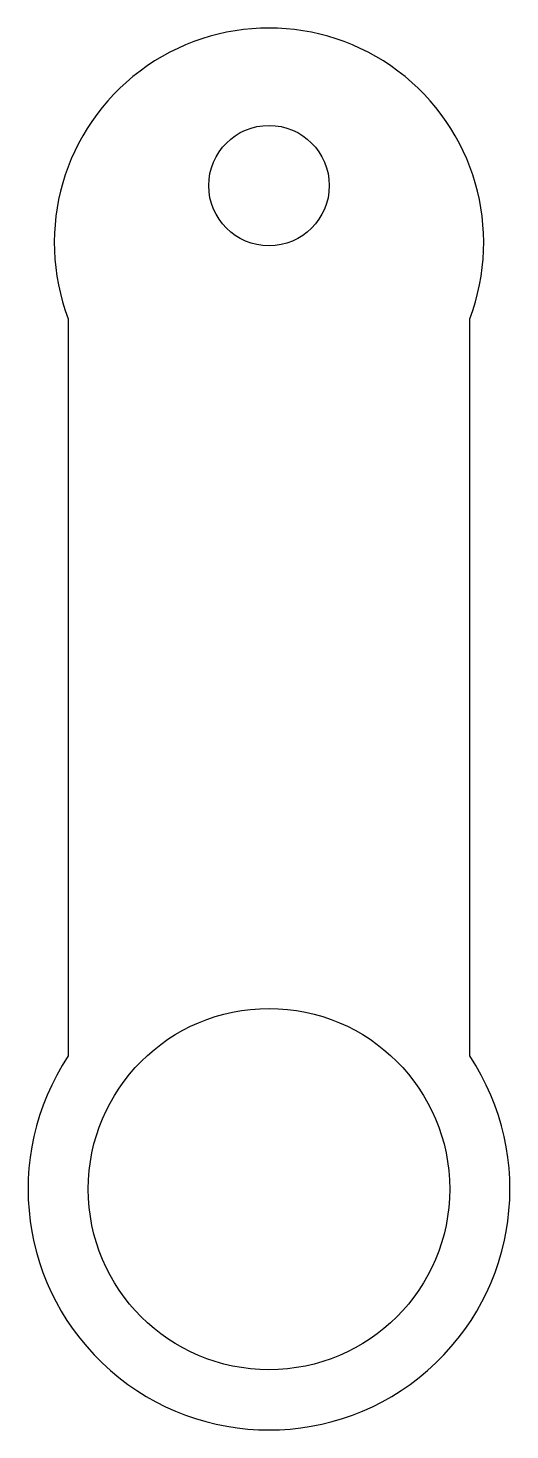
# Model space of a CAD drawing. Header units: millimetres. Extents: x -12 to 12, y -203.7 to -133.8.
import ezdxf

# ---------------------------------------------------------------- set-up
doc = ezdxf.new("R2010")
doc.units = ezdxf.units.MM

msp = doc.modelspace()

# ---------------------------------------------------------------- linework, layer by layer
msp.add_lwpolyline([(-10, -185.056, 1.863325), (10, -185.056), (10, -148.323, 1.448473), (-10, -148.323)], format="xyb", close=True)
for centre, radius in [((0, -141.689), 3), ((0, -191.689), 9)]:
    msp.add_circle(centre, radius)

doc.saveas('drawing.dxf')
